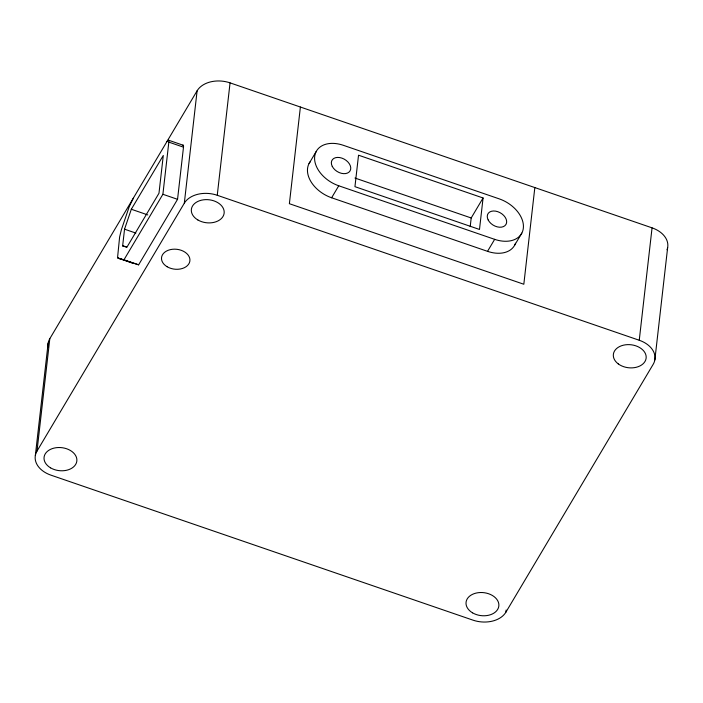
<?xml version="1.0" encoding="UTF-8"?>
<svg xmlns="http://www.w3.org/2000/svg" width="703" height="703" viewBox="0 0 703 703"><rect width="100%" height="100%" fill="white"/><g stroke="black" fill="none" stroke-linecap="round" stroke-linejoin="round"><path stroke-width="1.05" d="M35.343 455.518L48.147 343.099M652.059 227.851L639.247 340.261A25.378 17.786 6.5 0 1 653.192 364.312L505.888 612.199A25.378 17.786 6.5 0 1 472.943 620.134L50.941 475.149A25.378 17.786 6.5 0 1 37.004 451.098L49.808 338.688L197.112 90.801A25.378 17.786 6.5 0 1 230.057 82.866L652.059 227.851A25.378 17.786 6.5 0 1 667.042 249.741M122.647 245.857L124.545 229.187L131.32 209.257L163.289 155.468L158.983 193.237L127.015 247.025L122.647 245.857L126.76 247.271M133.306 198.281L129.264 206.62L121.364 229.776L119.624 236.929L117.603 257.131L118.122 258.238L123.974 259.794L162.894 194.283L168.834 142.129A6.345 1.362 -71 0 0 166.971 141.628M118.122 258.238L138.623 264.829L177.551 199.318L183.492 147.164A6.345 1.362 -71 0 0 182.332 145.644M37.004 451.098L184.309 203.211L197.112 90.801M184.309 203.211A25.378 17.786 6.5 0 1 217.253 195.276L230.057 82.866M300.392 107.023L289.381 203.703L523.823 284.249L534.834 187.578M470.21 226.656L471.195 217.974L483.075 197.982L358.53 155.196L354.945 186.673L479.49 229.459L483.075 197.982M505.888 612.199L506.134 610.037M654.853 359.901L667.657 247.482M309.048 163.553L316.174 151.558M331.623 197.771L338.749 185.777A28.551 19.42 30.7 0 1 314.68 156.479A28.551 19.42 30.7 0 1 343.363 145.31L499.262 198.879A28.551 19.42 30.7 0 1 523.331 228.176A28.551 19.42 30.7 0 1 494.657 239.345L487.53 251.34L331.623 197.771A28.551 19.42 30.7 0 1 310.128 161.831M514.71 245.092L521.837 233.097M354.953 178.035L471.195 217.974M338.749 185.777L494.657 239.345M168.685 140.249L183.334 145.284M168.834 142.129L183.492 147.164M217.253 195.276L639.247 340.261M162.894 194.283L177.551 199.318M131.32 209.257L147.771 214.907M124.545 229.187L135.855 233.08M123.974 259.794L138.623 264.829M117.805 257.825L132.779 263.265M48.068 346.983A25.378 17.786 6.5 0 1 49.808 338.688M515.519 243.22A28.551 19.42 30.7 0 1 487.53 251.34M472.53 612.831A16.494 11.564 6.5 0 0 498.761 606.513A16.494 11.564 6.5 0 0 476.036 593.095A16.494 11.564 6.5 0 0 472.53 612.831M50.537 467.838A16.494 11.564 6.5 0 0 76.768 461.52A16.494 11.564 6.5 0 0 54.043 448.101A16.494 11.564 6.5 0 0 50.537 467.838M618.288 363.917A16.494 11.564 6.5 0 0 645.688 360.015A16.494 11.564 6.5 0 0 625.257 344.839A16.494 11.564 6.5 0 0 618.288 363.917M197.842 219.951A16.494 11.564 6.5 0 0 224.072 213.633A16.494 11.564 6.5 0 0 201.339 200.214A16.494 11.564 6.5 0 0 197.842 219.951M167.138 266.753A14.28 10.009 6.5 0 0 189.836 261.288A14.28 10.009 6.5 0 0 170.17 249.67A14.28 10.009 6.5 0 0 167.138 266.753M488.163 219.942A10.466 7.118 30.7 0 0 504.912 225.698A10.466 7.118 30.7 0 0 497.803 211.691A10.466 7.118 30.7 0 0 488.163 219.942M332.255 166.374A10.466 7.118 30.7 0 0 349.004 172.13A10.466 7.118 30.7 0 0 341.904 158.122A10.466 7.118 30.7 0 0 332.255 166.374"/></g></svg>
